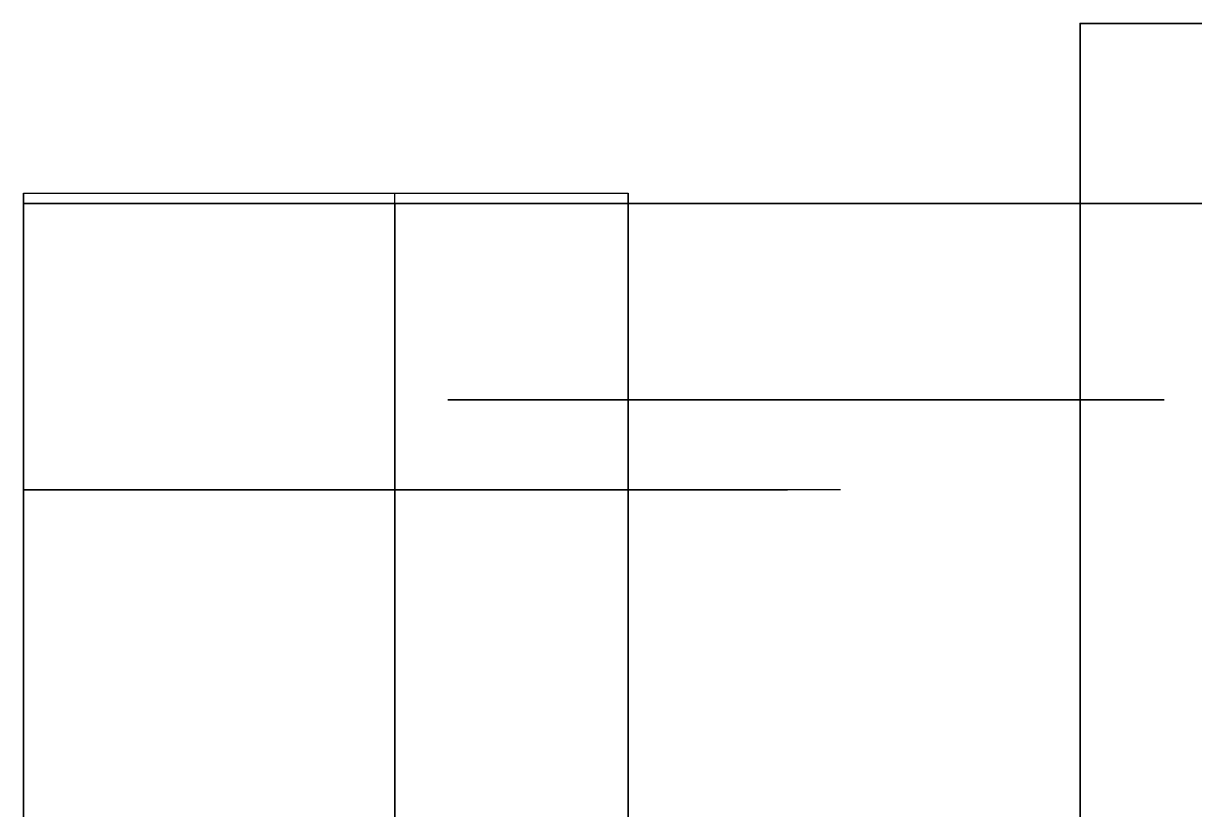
# Model space of a CAD drawing. Header units: centimetres. Extents: x -6.4 to 7.1, y 0 to 33.6.
# Drawn here: x -6.165 to -5.061, y 32.873 to 33.615 of the extents above; entities that cross this region are included whole.
import ezdxf

# ---------------------------------------------------------------- set-up
doc = ezdxf.new("R2010")
doc.units = ezdxf.units.CM
doc.header["$MEASUREMENT"] = 0
for name, color, linetype in [('3. Side rod v3_Sketch1', 7, 'Continuous'), ('3. Side rod v3_Sketch2', 7, 'Continuous'), ('3. Side rod v3_Sketch5', 7, 'Continuous'), ('3. Side rod v3_Sketch6', 7, 'Continuous'), ('3. Side rod v3_Sketch8', 7, 'Continuous'), ('3. Side rod v3_Sketch9', 7, 'Continuous'), ('4. Back Panel v6_Sketch10', 7, 'Continuous'), ('4. Back Panel v6_Sketch21', 7, 'Continuous'), ('4. Back Panel v6_Sketch22', 7, 'Continuous'), ('4. Back Panel v6_Sketch27', 7, 'Continuous'), ('4. Back Panel v6_Sketch28', 7, 'Continuous'), ('4. Back Panel v6_Sketch29', 7, 'Continuous'), ('4. Back Panel v6_Sketch31', 7, 'Continuous'), ('4. Back Panel v6_Sketch32', 7, 'Continuous'), ('4. Back Panel v6_Sketch33', 7, 'Continuous'), ('4. Back Panel v6_Sketch34', 7, 'Continuous'), ('4. Back Panel v6_Sketch35', 7, 'Continuous'), ('4. Back Panel v6_Sketch36', 7, 'Continuous'), ('4. Back Panel v6_Sketch37', 7, 'Continuous'), ('4. Back Panel v6_Sketch38', 7, 'Continuous'), ('4. Back Panel v6_Sketch39', 7, 'Continuous'), ('5. Motherboard Braket v3_Sketch1', 7, 'Continuous'), ('5. Motherboard Braket v3_Sketch2', 7, 'Continuous'), ('5. Motherboard Braket v3_Sketch3', 7, 'Continuous'), ('5. Motherboard Braket v3_Sketch4', 7, 'Continuous')]:
    doc.layers.add(name, color=color, linetype=linetype)

# ---------------------------------------------------------------- blocks, each defined once
blk = doc.blocks.new('4.BackPanelv6')
at = {"layer": '4. Back Panel v6_Sketch10'}
for p, q in [((-6.15, 0.615, 7.6625), (-6.15, 0.615, 7.0275)), ((-5.8125, 0.615, 7.6625), (-5.8125, 0.615, 7.0275)), ((-5.475, 0.615, 7.0275), (-5.475, 0.615, 7.6625))]:
    blk.add_line(p, q, dxfattribs=at)
at = {"layer": '4. Back Panel v6_Sketch10', "extrusion": (0, -1, 0)}
for centre in [(-5.8125, 7.6625, -0.615), (-5.8125, 7.0275, -0.615)]:
    blk.add_circle(centre, 0.225, dxfattribs=at)
for centre, start, end in [((-5.8125, 7.6625, -0.615), 0, 180), ((-5.8125, 7.0275, -0.615), 180, 0)]:
    blk.add_arc(centre, 0.3375, start, end, dxfattribs=at)
at = {"layer": '4. Back Panel v6_Sketch21'}
for p, q in [((6.55, 0.8, -10.8), (-6.55, 0.8, -10.8)), ((-6.55, 0.8, 10.8), (6.55, 0.8, 10.8)), ((-6.55, 0.8, -10.8), (-6.55, 0.8, 10.8))]:
    blk.add_line(p, q, dxfattribs=at)
at = {"layer": '4. Back Panel v6_Sketch21', "extrusion": (0, 1, 0)}
for centre in [(5.8125, 7.6625, 0.8), (5.8125, 7.0275, 0.8)]:
    blk.add_circle(centre, 0.225, dxfattribs=at)
for radius, start, end in [(0.1264, 40.7378, 139.2622), (0.1543, 255.0324, 284.9676)]:
    blk.add_arc((6.036, 10.507, 0.8), radius, start, end, dxfattribs=at)
at = {"layer": '4. Back Panel v6_Sketch21'}
for points, knots in [([(-6.1318, 0.8, 10.5895), (-6.144, 0.8, 10.5781), (-6.1538, 0.8, 10.5644), (-6.1681, 0.8, 10.5334), (-6.1721, 0.8, 10.5163), (-6.1736, 0.8, 10.4808), (-6.1707, 0.8, 10.4628), (-6.1581, 0.8, 10.4281), (-6.1483, 0.8, 10.4119), (-6.1276, 0.8, 10.3891), (-6.1184, 0.8, 10.3812), (-6.0983, 0.8, 10.3677), (-6.0874, 0.8, 10.3621), (-6.0759, 0.8, 10.3579)], [0, 0, 0, 0, 0.050111, 0.050111, 0.1022615, 0.1022615, 0.1564505, 0.1564505, 0.2126771, 0.2126771, 0.2485205, 0.2485205, 0.2851428, 0.2851428, 0.2851428, 0.2851428]), ([(-5.9961, 0.8, 10.3579), (-5.9777, 0.8, 10.3647), (-5.9607, 0.8, 10.3749), (-5.9321, 0.8, 10.401), (-5.9207, 0.8, 10.4164), (-5.9048, 0.8, 10.45), (-5.9002, 0.8, 10.4679), (-5.8983, 0.8, 10.5037), (-5.9008, 0.8, 10.5213), (-5.9101, 0.8, 10.5478), (-5.9148, 0.8, 10.5573), (-5.9261, 0.8, 10.5746), (-5.9327, 0.8, 10.5825), (-5.9402, 0.8, 10.5895)], [0, 0, 0, 0, 0.0590387, 0.0590387, 0.1160334, 0.1160334, 0.1709834, 0.1709834, 0.2238878, 0.2238878, 0.2555052, 0.2555052, 0.2863474, 0.2863474, 0.2863474, 0.2863474])]:
    blk.add_open_spline(points, degree=3, knots=knots, dxfattribs=at)
at = {"layer": '4. Back Panel v6_Sketch22'}
for p, q in [((-6.55, 0.8, 10.8), (6.55, 0.8, 10.8)), ((6.55, 0.8, -10.8), (-6.55, 0.8, -10.8)), ((-6.55, 0.8, -10.8), (-6.55, 0.8, 10.8))]:
    blk.add_line(p, q, dxfattribs=at)
at = {"layer": '4. Back Panel v6_Sketch22', "extrusion": (0, 1, 0)}
for centre in [(5.8125, 7.6625, 0.8), (5.8125, 7.0275, 0.8)]:
    blk.add_circle(centre, 0.225, dxfattribs=at)
for radius, start, end in [(0.1264, 40.7378, 139.2622), (0.1543, 255.0324, 284.9676)]:
    blk.add_arc((6.036, 10.507, 0.8), radius, start, end, dxfattribs=at)
at = {"layer": '4. Back Panel v6_Sketch22'}
for points, knots in [([(-6.1318, 0.8, 10.5895), (-6.144, 0.8, 10.5781), (-6.1538, 0.8, 10.5644), (-6.1681, 0.8, 10.5334), (-6.1721, 0.8, 10.5163), (-6.1736, 0.8, 10.4808), (-6.1707, 0.8, 10.4628), (-6.1581, 0.8, 10.4281), (-6.1483, 0.8, 10.4119), (-6.1276, 0.8, 10.3891), (-6.1184, 0.8, 10.3812), (-6.0983, 0.8, 10.3677), (-6.0874, 0.8, 10.3621), (-6.0759, 0.8, 10.3579)], [0, 0, 0, 0, 0.050111, 0.050111, 0.1022615, 0.1022615, 0.1564505, 0.1564505, 0.2126771, 0.2126771, 0.2485205, 0.2485205, 0.2851428, 0.2851428, 0.2851428, 0.2851428]), ([(-5.9961, 0.8, 10.3579), (-5.9777, 0.8, 10.3647), (-5.9607, 0.8, 10.3749), (-5.9321, 0.8, 10.401), (-5.9207, 0.8, 10.4164), (-5.9048, 0.8, 10.45), (-5.9002, 0.8, 10.4679), (-5.8983, 0.8, 10.5037), (-5.9008, 0.8, 10.5213), (-5.9101, 0.8, 10.5478), (-5.9148, 0.8, 10.5573), (-5.9261, 0.8, 10.5746), (-5.9327, 0.8, 10.5825), (-5.9402, 0.8, 10.5895)], [0, 0, 0, 0, 0.0590387, 0.0590387, 0.1160334, 0.1160334, 0.1709834, 0.1709834, 0.2238878, 0.2238878, 0.2555052, 0.2555052, 0.2863474, 0.2863474, 0.2863474, 0.2863474])]:
    blk.add_open_spline(points, degree=3, knots=knots, dxfattribs=at)
at = {"layer": '4. Back Panel v6_Sketch27'}
for p, q in [((-6.55, 0.8, 5.14), (-6.55, 0, 5.14)), ((-6.55, 0.8, 6.14), (-6.55, 0.8, 5.14)), ((-6.55, 0.8, 6.14), (-6.55, 0.8, 10.8)), ((-6.55, 0, 6.14), (-6.55, 0.8, 6.14)), ((-6.55, 0, 6.14), (-6.55, 0.8, 6.14)), ((-6.55, 0.8, 10.8), (-6.55, 0.8, -10.8)), ((-6.55, 0, 10.8), (-6.55, 0.8, 10.8)), ((-6.55, 0.8, -10.8), (-6.55, 0, -10.8)), ((-6.55, 0.8, 10.8), (-6.55, 0, 10.8))]:
    blk.add_line(p, q, dxfattribs=at)
at = {"layer": '4. Back Panel v6_Sketch28'}
for p, q in [((-6.2, 0.8, 6.14), (-6.2, 0.8, 5.14)), ((-6.2, 0.8, 5.14), (-6.2, 0, 5.14)), ((-6.2, 0, 6.14), (-6.2, 0.8, 6.14))]:
    blk.add_line(p, q, dxfattribs=at)
at = {"layer": '4. Back Panel v6_Sketch28', "extrusion": (-1, 0, 0)}
blk.add_circle((-0.4, 5.64, 6.2), 0.15, dxfattribs=at)
at = {"layer": '4. Back Panel v6_Sketch29'}
for p, q in [((-6.55, 0.8, -10.8), (6.55, 0.8, -10.8)), ((-6.55, 0, -10.8), (-6.55, 0.8, -10.8))]:
    blk.add_line(p, q, dxfattribs=at)
at = {"layer": '4. Back Panel v6_Sketch31'}
for p, q in [((-6.55, 0.8, 6.24), (-6.55, 0.8, 10.8)), ((-0.55, 0.8, -10.8), (-6.55, 0.8, -10.8)), ((-6.55, 0.8, -10.8), (-6.55, 0.8, 5.04)), ((-6.55, 0.8, 10.8), (6.55, 0.8, 10.8)), ((-6.55, 0.8, 5.04), (-6.2, 0.8, 5.04)), ((-6.2, 0.8, 6.24), (-6.55, 0.8, 6.24)), ((-6.2, 0.8, 5.04), (-6.2, 0.8, 6.24))]:
    blk.add_line(p, q, dxfattribs=at)
at = {"layer": '4. Back Panel v6_Sketch31', "extrusion": (0, 1, 0)}
for centre in [(5.8125, 7.0275, 0.8), (5.8125, 7.6625, 0.8)]:
    blk.add_circle(centre, 0.225, dxfattribs=at)
for radius, start, end in [(0.1264, 40.7378, 139.2622), (0.1543, 255.0324, 284.9676)]:
    blk.add_arc((6.036, 10.507, 0.8), radius, start, end, dxfattribs=at)
at = {"layer": '4. Back Panel v6_Sketch31'}
for points, knots in [([(-6.1318, 0.8, 10.5895), (-6.144, 0.8, 10.5781), (-6.1538, 0.8, 10.5644), (-6.1681, 0.8, 10.5334), (-6.1721, 0.8, 10.5163), (-6.1736, 0.8, 10.4808), (-6.1707, 0.8, 10.4628), (-6.1581, 0.8, 10.4281), (-6.1483, 0.8, 10.4119), (-6.1276, 0.8, 10.3891), (-6.1184, 0.8, 10.3812), (-6.0983, 0.8, 10.3677), (-6.0874, 0.8, 10.3621), (-6.0759, 0.8, 10.3579)], [0, 0, 0, 0, 0.050111, 0.050111, 0.1022615, 0.1022615, 0.1564505, 0.1564505, 0.2126771, 0.2126771, 0.2485205, 0.2485205, 0.2851428, 0.2851428, 0.2851428, 0.2851428]), ([(-5.9961, 0.8, 10.3579), (-5.9777, 0.8, 10.3647), (-5.9607, 0.8, 10.3749), (-5.9321, 0.8, 10.401), (-5.9207, 0.8, 10.4164), (-5.9048, 0.8, 10.45), (-5.9002, 0.8, 10.4679), (-5.8983, 0.8, 10.5037), (-5.9008, 0.8, 10.5213), (-5.9101, 0.8, 10.5478), (-5.9148, 0.8, 10.5573), (-5.9261, 0.8, 10.5746), (-5.9327, 0.8, 10.5825), (-5.9402, 0.8, 10.5895)], [0, 0, 0, 0, 0.0590387, 0.0590387, 0.1160334, 0.1160334, 0.1709834, 0.1709834, 0.2238878, 0.2238878, 0.2555052, 0.2555052, 0.2863474, 0.2863474, 0.2863474, 0.2863474])]:
    blk.add_open_spline(points, degree=3, knots=knots, dxfattribs=at)
at = {"layer": '4. Back Panel v6_Sketch32'}
for p, q in [((-0.55, 0.8, -10.8), (-6.55, 0.8, -10.8)), ((-6.55, 0.8, -10.8), (-6.55, 0.8, 5.04)), ((-6.55, 0.8, 5.04), (-6.2, 0.8, 5.04)), ((-6.55, 0.8, 10.8), (6.55, 0.8, 10.8)), ((-6.2, 0.8, 6.24), (-6.55, 0.8, 6.24)), ((-6.55, 0.8, 6.24), (-6.55, 0.8, 10.8)), ((-6.2, 0.8, 5.04), (-6.2, 0.8, 6.24)), ((-5.5525, 0.8, 7.6625), (-6.0725, 0.8, 7.6625)), ((-6.0725, 0.8, 7.6625), (-6.0725, 0.8, 7.0275)), ((-6.0725, 0.8, 7.0275), (-5.5525, 0.8, 7.0275)), ((-5.8125, 0.8, 7.6625), (-5.5525, 0.8, 7.6625)), ((-5.5525, 0.8, 7.0275), (-5.5525, 0.8, 7.6625))]:
    blk.add_line(p, q, dxfattribs=at)
at = {"layer": '4. Back Panel v6_Sketch32', "extrusion": (0, 1, 0)}
for centre, radius in [((5.8125, 7.0275, 0.8), 0.26), ((5.8125, 7.6625, 0.8), 0.26), ((5.8125, 7.6625, 0.8), 0.225), ((5.8125, 7.0275, 0.8), 0.225)]:
    blk.add_circle(centre, radius, dxfattribs=at)
for radius, start, end in [(0.1264, 40.7378, 139.2622), (0.1543, 255.0324, 284.9676)]:
    blk.add_arc((6.036, 10.507, 0.8), radius, start, end, dxfattribs=at)
at = {"layer": '4. Back Panel v6_Sketch32'}
for points, knots in [([(-6.1318, 0.8, 10.5895), (-6.144, 0.8, 10.5781), (-6.1538, 0.8, 10.5644), (-6.1681, 0.8, 10.5334), (-6.1721, 0.8, 10.5163), (-6.1736, 0.8, 10.4808), (-6.1707, 0.8, 10.4628), (-6.1581, 0.8, 10.4281), (-6.1483, 0.8, 10.4119), (-6.1276, 0.8, 10.3891), (-6.1184, 0.8, 10.3812), (-6.0983, 0.8, 10.3677), (-6.0874, 0.8, 10.3621), (-6.0759, 0.8, 10.3579)], [0, 0, 0, 0, 0.050111, 0.050111, 0.1022615, 0.1022615, 0.1564505, 0.1564505, 0.2126771, 0.2126771, 0.2485205, 0.2485205, 0.2851428, 0.2851428, 0.2851428, 0.2851428]), ([(-5.9961, 0.8, 10.3579), (-5.9777, 0.8, 10.3647), (-5.9607, 0.8, 10.3749), (-5.9321, 0.8, 10.401), (-5.9207, 0.8, 10.4164), (-5.9048, 0.8, 10.45), (-5.9002, 0.8, 10.4679), (-5.8983, 0.8, 10.5037), (-5.9008, 0.8, 10.5213), (-5.9101, 0.8, 10.5478), (-5.9148, 0.8, 10.5573), (-5.9261, 0.8, 10.5746), (-5.9327, 0.8, 10.5825), (-5.9402, 0.8, 10.5895)], [0, 0, 0, 0, 0.0590387, 0.0590387, 0.1160334, 0.1160334, 0.1709834, 0.1709834, 0.2238878, 0.2238878, 0.2555052, 0.2555052, 0.2863474, 0.2863474, 0.2863474, 0.2863474])]:
    blk.add_open_spline(points, degree=3, knots=knots, dxfattribs=at)
at = {"layer": '4. Back Panel v6_Sketch33'}
for p, q in [((-6.55, 0.8, -9.87), (-6.55, 0.8, -10.8)), ((-6.55, 0.8, 6.24), (-6.55, 0.8, 10.8)), ((-6.55, 0.8, 5.04), (-6.2, 0.8, 5.04)), ((-5.7, 0.8, 10.8), (-6.55, 0.8, 10.8)), ((-6.55, 0.8, 10.8), (-6.55, 0.8, -10.8)), ((-6.55, 0.8, -10.8), (6.55, 0.8, -10.8)), ((-6.55, 0.8, -9.87), (-0.55, 0.8, -9.87)), ((-6.2, 0.8, 6.24), (-6.55, 0.8, 6.24)), ((6.55, 0.8, -9.87), (-6.55, 0.8, -9.87)), ((-6.55, 0.8, -10.8), (-6.55, 0.8, 5.04)), ((-6.55, 0.8, 10.8), (6.55, 0.8, 10.8)), ((-6.55, 0.8, -10.8), (-5.7, 0.8, -10.8)), ((-0.55, 0.8, -10.8), (-6.55, 0.8, -10.8)), ((-6.2, 0.8, 5.04), (-6.2, 0.8, 6.24)), ((-6.1475, 0.8, 7.6625), (-6.1475, 0.8, 7.0275)), ((-5.18, 0.8, 4.87), (-5.9154, 0.8, 4.87)), ((-5.7, 0.8, -10.8), (-5.7, 0.8, 10.8)), ((-5.18, 0.8, 4.87), (-5.7, 0.8, 4.35)), ((-5.4775, 0.8, 7.0275), (-5.4775, 0.8, 7.6625))]:
    blk.add_line(p, q, dxfattribs=at)
at = {"layer": '4. Back Panel v6_Sketch33', "extrusion": (0, 1, 0)}
for centre, radius, start, end in [((5.8125, 7.0275, 0.8), 0.335, 180, 0), ((5.8125, 7.6625, 0.8), 0.335, 0, 180), ((6.036, 10.507, 0.8), 0.1264, 40.7378, 139.2622), ((6.036, 10.507, 0.8), 0.1543, 255.0324, 284.9676)]:
    blk.add_arc(centre, radius, start, end, dxfattribs=at)
at = {"layer": '4. Back Panel v6_Sketch33'}
for points, knots in [([(-6.1318, 0.8, 10.5895), (-6.144, 0.8, 10.5781), (-6.1538, 0.8, 10.5644), (-6.1681, 0.8, 10.5334), (-6.1721, 0.8, 10.5163), (-6.1736, 0.8, 10.4808), (-6.1707, 0.8, 10.4628), (-6.1581, 0.8, 10.4281), (-6.1483, 0.8, 10.4119), (-6.1276, 0.8, 10.3891), (-6.1184, 0.8, 10.3812), (-6.0983, 0.8, 10.3677), (-6.0874, 0.8, 10.3621), (-6.0759, 0.8, 10.3579)], [0, 0, 0, 0, 0.050111, 0.050111, 0.1022615, 0.1022615, 0.1564505, 0.1564505, 0.2126771, 0.2126771, 0.2485205, 0.2485205, 0.2851428, 0.2851428, 0.2851428, 0.2851428]), ([(-5.9961, 0.8, 10.3579), (-5.9777, 0.8, 10.3647), (-5.9607, 0.8, 10.3749), (-5.9321, 0.8, 10.401), (-5.9207, 0.8, 10.4164), (-5.9048, 0.8, 10.45), (-5.9002, 0.8, 10.4679), (-5.8983, 0.8, 10.5037), (-5.9008, 0.8, 10.5213), (-5.9101, 0.8, 10.5478), (-5.9148, 0.8, 10.5573), (-5.9261, 0.8, 10.5746), (-5.9327, 0.8, 10.5825), (-5.9402, 0.8, 10.5895)], [0, 0, 0, 0, 0.0590387, 0.0590387, 0.1160334, 0.1160334, 0.1709834, 0.1709834, 0.2238878, 0.2238878, 0.2555052, 0.2555052, 0.2863474, 0.2863474, 0.2863474, 0.2863474])]:
    blk.add_open_spline(points, degree=3, knots=knots, dxfattribs=at)
at = {"layer": '4. Back Panel v6_Sketch34'}
for p, q in [((-0.55, 0.8, -10.8), (-6.55, 0.8, -10.8)), ((-6.55, 0.8, -10.8), (-6.55, 0.8, 5.04)), ((-6.55, 0.8, 5.04), (-6.2, 0.8, 5.04)), ((-6.55, 0.8, 6.24), (-6.55, 0.8, 10.8)), ((-6.2, 0.8, 6.24), (-6.55, 0.8, 6.24)), ((-6.55, 0.8, 10.8), (6.55, 0.8, 10.8)), ((-6.55, 0.8, -10.23), (-6.55, 0.8, -10.8)), ((-6.55, 0.8, -10.8), (-5.83, 0.8, -10.8)), ((-5.83, 0.8, -10.23), (-6.55, 0.8, -10.23)), ((-6.2, 0.8, 5.04), (-6.2, 0.8, 6.24)), ((-6.1475, 0.8, 7.6625), (-6.1475, 0.8, 7.0275)), ((-5.83, 0.8, -10.8), (-5.83, 0.8, -10.23)), ((-5.7, 0.8, 4.1429), (-5.7, 0.8, -9.57)), ((-5.3264, 0.8, 4.7236), (-5.5536, 0.8, 4.4964)), ((-5.4775, 0.8, 7.0275), (-5.4775, 0.8, 7.6625))]:
    blk.add_line(p, q, dxfattribs=at)
at = {"layer": '4. Back Panel v6_Sketch34', "extrusion": (0, 1, 0)}
for centre, radius, start, end in [((5.8125, 7.0275, 0.8), 0.335, 180, 0), ((5.8125, 7.6625, 0.8), 0.335, 0, 180), ((6.036, 10.507, 0.8), 0.1264, 40.7378, 139.2622), ((6.036, 10.507, 0.8), 0.1543, 255.0324, 284.9676), ((5.2, 4.1429, 0.8), 0.5, 0, 45), ((5.4, -9.57, 0.8), 0.3, 270, 0)]:
    blk.add_arc(centre, radius, start, end, dxfattribs=at)
at = {"layer": '4. Back Panel v6_Sketch34'}
for points, knots in [([(-6.1318, 0.8, 10.5895), (-6.144, 0.8, 10.5781), (-6.1538, 0.8, 10.5644), (-6.1681, 0.8, 10.5334), (-6.1721, 0.8, 10.5163), (-6.1736, 0.8, 10.4808), (-6.1707, 0.8, 10.4628), (-6.1581, 0.8, 10.4281), (-6.1483, 0.8, 10.4119), (-6.1276, 0.8, 10.3891), (-6.1184, 0.8, 10.3812), (-6.0983, 0.8, 10.3677), (-6.0874, 0.8, 10.3621), (-6.0759, 0.8, 10.3579)], [0, 0, 0, 0, 0.050111, 0.050111, 0.1022615, 0.1022615, 0.1564505, 0.1564505, 0.2126771, 0.2126771, 0.2485205, 0.2485205, 0.2851428, 0.2851428, 0.2851428, 0.2851428]), ([(-5.9961, 0.8, 10.3579), (-5.9777, 0.8, 10.3647), (-5.9607, 0.8, 10.3749), (-5.9321, 0.8, 10.401), (-5.9207, 0.8, 10.4164), (-5.9048, 0.8, 10.45), (-5.9002, 0.8, 10.4679), (-5.8983, 0.8, 10.5037), (-5.9008, 0.8, 10.5213), (-5.9101, 0.8, 10.5478), (-5.9148, 0.8, 10.5573), (-5.9261, 0.8, 10.5746), (-5.9327, 0.8, 10.5825), (-5.9402, 0.8, 10.5895)], [0, 0, 0, 0, 0.0590387, 0.0590387, 0.1160334, 0.1160334, 0.1709834, 0.1709834, 0.2238878, 0.2238878, 0.2555052, 0.2555052, 0.2863474, 0.2863474, 0.2863474, 0.2863474])]:
    blk.add_open_spline(points, degree=3, knots=knots, dxfattribs=at)
at = {"layer": '4. Back Panel v6_Sketch35'}
for p, q in [((-6.55, 0.53, -10.8), (-6.55, 0.53, -10.18)), ((-6.55, 0.53, -10.55), (-6.55, 0.53, -10.8)), ((-6.08, 0.53, -10.55), (-6.55, 0.53, -10.55)), ((-5.78, 0.53, -10.8), (-6.55, 0.53, -10.8)), ((-6.55, 0.53, -10.8), (-6.08, 0.53, -10.8)), ((-6.5, 0.53, -10.23), (-5.88, 0.53, -10.23)), ((-6.08, 0.53, -10.8), (-6.08, 0.53, -10.55)), ((-5.83, 0.53, -10.28), (-5.83, 0.53, -10.75))]:
    blk.add_line(p, q, dxfattribs=at)
at = {"layer": '4. Back Panel v6_Sketch35', "extrusion": (0, 1, 0)}
blk.add_circle((6.08, -10.55, 0.53), 0.15, dxfattribs=at)
for centre, start, end in [((6.5, -10.18, 0.53), 270, 0), ((5.88, -10.28, 0.53), 90, 180), ((5.78, -10.75, 0.53), 270, 0)]:
    blk.add_arc(centre, 0.05, start, end, dxfattribs=at)
at = {"layer": '4. Back Panel v6_Sketch36'}
for p, q in [((-6.2, 0.8, 6.24), (-6.55, 0.8, 6.24)), ((-6.55, 0.8, 6.24), (-6.55, 0.8, 10.8)), ((-6.55, 0.8, 5.04), (-6.2, 0.8, 5.04)), ((-6.55, 0.8, 10.8), (5.78, 0.8, 10.8)), ((-6.55, 0.8, -10.18), (-6.55, 0.8, 5.04)), ((-5.88, 0.8, -10.23), (-6.5, 0.8, -10.23)), ((-6.2, 0.8, 5.04), (-6.2, 0.8, 6.24)), ((-6.1475, 0.8, 7.6625), (-6.1475, 0.8, 7.0275)), ((-5.83, 0.8, -10.75), (-5.83, 0.8, -10.28)), ((-0.55, 0.8, -10.8), (-5.78, 0.8, -10.8)), ((-5.7, 0.8, 4.1429), (-5.7, 0.8, -9.57)), ((-5.3264, 0.8, 4.7236), (-5.5536, 0.8, 4.4964)), ((-5.4775, 0.8, 7.0275), (-5.4775, 0.8, 7.6625))]:
    blk.add_line(p, q, dxfattribs=at)
at = {"layer": '4. Back Panel v6_Sketch36', "extrusion": (0, 1, 0)}
for centre, radius, start, end in [((6.5, -10.18, 0.8), 0.05, 270, 0), ((5.8125, 7.6625, 0.8), 0.335, 0, 180), ((5.8125, 7.0275, 0.8), 0.335, 180, 0), ((6.036, 10.507, 0.8), 0.1264, 40.7378, 139.2622), ((6.036, 10.507, 0.8), 0.1543, 255.0324, 284.9676), ((5.88, -10.28, 0.8), 0.05, 90, 180), ((5.78, -10.75, 0.8), 0.05, 270, 0), ((5.2, 4.1429, 0.8), 0.5, 0, 45), ((5.4, -9.57, 0.8), 0.3, 270, 0)]:
    blk.add_arc(centre, radius, start, end, dxfattribs=at)
at = {"layer": '4. Back Panel v6_Sketch36'}
for points, knots in [([(-6.1318, 0.8, 10.5895), (-6.144, 0.8, 10.5781), (-6.1538, 0.8, 10.5644), (-6.1681, 0.8, 10.5334), (-6.1721, 0.8, 10.5163), (-6.1736, 0.8, 10.4808), (-6.1707, 0.8, 10.4628), (-6.1581, 0.8, 10.4281), (-6.1483, 0.8, 10.4119), (-6.1276, 0.8, 10.3891), (-6.1184, 0.8, 10.3812), (-6.0983, 0.8, 10.3677), (-6.0874, 0.8, 10.3621), (-6.0759, 0.8, 10.3579)], [0, 0, 0, 0, 0.050111, 0.050111, 0.1022615, 0.1022615, 0.1564505, 0.1564505, 0.2126771, 0.2126771, 0.2485205, 0.2485205, 0.2851428, 0.2851428, 0.2851428, 0.2851428]), ([(-5.9961, 0.8, 10.3579), (-5.9777, 0.8, 10.3647), (-5.9607, 0.8, 10.3749), (-5.9321, 0.8, 10.401), (-5.9207, 0.8, 10.4164), (-5.9048, 0.8, 10.45), (-5.9002, 0.8, 10.4679), (-5.8983, 0.8, 10.5037), (-5.9008, 0.8, 10.5213), (-5.9101, 0.8, 10.5478), (-5.9148, 0.8, 10.5573), (-5.9261, 0.8, 10.5746), (-5.9327, 0.8, 10.5825), (-5.9402, 0.8, 10.5895)], [0, 0, 0, 0, 0.0590387, 0.0590387, 0.1160334, 0.1160334, 0.1709834, 0.1709834, 0.2238878, 0.2238878, 0.2555052, 0.2555052, 0.2863474, 0.2863474, 0.2863474, 0.2863474])]:
    blk.add_open_spline(points, degree=3, knots=knots, dxfattribs=at)
at = {"layer": '4. Back Panel v6_Sketch37'}
for p, q in [((-6.55, 0.8, 6.24), (-6.55, 0.8, 10.8)), ((-6.55, 0.8, 5.04), (-6.2, 0.8, 5.04)), ((-6.2, 0.8, 6.24), (-6.55, 0.8, 6.24)), ((-6.55, 0.8, 10.8), (5.78, 0.8, 10.8)), ((-6.55, 0.8, -10.18), (-6.55, 0.8, 5.04)), ((-5.88, 0.8, -10.23), (-6.5, 0.8, -10.23)), ((-6.2, 0.8, 5.04), (-6.2, 0.8, 6.24)), ((-6.1475, 0.8, 7.6625), (-6.1475, 0.8, 7.0275)), ((-5.83, 0.8, -10.75), (-5.83, 0.8, -10.28)), ((-0.55, 0.8, -10.8), (-5.78, 0.8, -10.8)), ((-5.7, 0.8, 4.1429), (-5.7, 0.8, -9.57)), ((-5.3264, 0.8, 4.7236), (-5.5536, 0.8, 4.4964)), ((-5.4775, 0.8, 7.0275), (-5.4775, 0.8, 7.6625))]:
    blk.add_line(p, q, dxfattribs=at)
at = {"layer": '4. Back Panel v6_Sketch37', "extrusion": (0, 1, 0)}
blk.add_circle((4.504, 8.899, 0.8), 1.1, dxfattribs=at)
for centre, radius, start, end in [((6.5, -10.18, 0.8), 0.05, 270, 0), ((5.8125, 7.0275, 0.8), 0.335, 180, 0), ((5.8125, 7.6625, 0.8), 0.335, 0, 180), ((6.036, 10.507, 0.8), 0.1264, 40.7378, 139.2622), ((6.036, 10.507, 0.8), 0.1543, 255.0324, 284.9676), ((5.88, -10.28, 0.8), 0.05, 90, 180), ((5.78, -10.75, 0.8), 0.05, 270, 0), ((5.2, 4.1429, 0.8), 0.5, 0, 45), ((5.4, -9.57, 0.8), 0.3, 270, 0)]:
    blk.add_arc(centre, radius, start, end, dxfattribs=at)
at = {"layer": '4. Back Panel v6_Sketch37'}
for points, knots in [([(-6.1318, 0.8, 10.5895), (-6.144, 0.8, 10.5781), (-6.1538, 0.8, 10.5644), (-6.1681, 0.8, 10.5334), (-6.1721, 0.8, 10.5163), (-6.1736, 0.8, 10.4808), (-6.1707, 0.8, 10.4628), (-6.1581, 0.8, 10.4281), (-6.1483, 0.8, 10.4119), (-6.1276, 0.8, 10.3891), (-6.1184, 0.8, 10.3812), (-6.0983, 0.8, 10.3677), (-6.0874, 0.8, 10.3621), (-6.0759, 0.8, 10.3579)], [0, 0, 0, 0, 0.050111, 0.050111, 0.1022615, 0.1022615, 0.1564505, 0.1564505, 0.2126771, 0.2126771, 0.2485205, 0.2485205, 0.2851428, 0.2851428, 0.2851428, 0.2851428]), ([(-5.9961, 0.8, 10.3579), (-5.9777, 0.8, 10.3647), (-5.9607, 0.8, 10.3749), (-5.9321, 0.8, 10.401), (-5.9207, 0.8, 10.4164), (-5.9048, 0.8, 10.45), (-5.9002, 0.8, 10.4679), (-5.8983, 0.8, 10.5037), (-5.9008, 0.8, 10.5213), (-5.9101, 0.8, 10.5478), (-5.9148, 0.8, 10.5573), (-5.9261, 0.8, 10.5746), (-5.9327, 0.8, 10.5825), (-5.9402, 0.8, 10.5895)], [0, 0, 0, 0, 0.0590387, 0.0590387, 0.1160334, 0.1160334, 0.1709834, 0.1709834, 0.2238878, 0.2238878, 0.2555052, 0.2555052, 0.2863474, 0.2863474, 0.2863474, 0.2863474])]:
    blk.add_open_spline(points, degree=3, knots=knots, dxfattribs=at)
at = {"layer": '4. Back Panel v6_Sketch38'}
for p, q in [((-6.55, 0.8, -10.18), (-6.55, 0.8, 5.04)), ((-6.55, 0.8, 5.04), (-6.2, 0.8, 5.04)), ((-6.2, 0.8, 6.24), (-6.55, 0.8, 6.24)), ((-6.55, 0.8, 6.24), (-6.55, 0.8, 10.8)), ((-6.55, 0.8, 10.8), (5.78, 0.8, 10.8)), ((-5.88, 0.8, -10.23), (-6.5, 0.8, -10.23)), ((-6.2, 0.8, 5.04), (-6.2, 0.8, 6.24)), ((-6.1475, 0.8, 7.6625), (-6.1475, 0.8, 7.0275)), ((-5.83, 0.8, -10.75), (-5.83, 0.8, -10.28)), ((-0.55, 0.8, -10.8), (-5.78, 0.8, -10.8)), ((-5.7, 0.8, 4.1429), (-5.7, 0.8, -9.57)), ((-5.3264, 0.8, 4.7236), (-5.5536, 0.8, 4.4964)), ((-5.4775, 0.8, 7.0275), (-5.4775, 0.8, 7.6625))]:
    blk.add_line(p, q, dxfattribs=at)
at = {"layer": '4. Back Panel v6_Sketch38', "extrusion": (0, 1, 0)}
blk.add_circle((4.504, 8.899, 0.8), 1.1, dxfattribs=at)
blk.add_circle((4.504, 8.899, 0.8), 1.1, dxfattribs=at)
for centre, radius, start, end in [((6.5, -10.18, 0.8), 0.05, 270, 0), ((5.8125, 7.0275, 0.8), 0.335, 180, 0), ((5.8125, 7.6625, 0.8), 0.335, 0, 180), ((6.036, 10.507, 0.8), 0.1264, 40.7378, 139.2622), ((6.036, 10.507, 0.8), 0.1543, 255.0324, 284.9676), ((5.88, -10.28, 0.8), 0.05, 90, 180), ((5.78, -10.75, 0.8), 0.05, 270, 0), ((5.4, -9.57, 0.8), 0.3, 270, 0), ((5.2, 4.1429, 0.8), 0.5, 0, 45)]:
    blk.add_arc(centre, radius, start, end, dxfattribs=at)
at = {"layer": '4. Back Panel v6_Sketch38'}
for points, knots in [([(-6.1318, 0.8, 10.5895), (-6.144, 0.8, 10.5781), (-6.1538, 0.8, 10.5644), (-6.1681, 0.8, 10.5334), (-6.1721, 0.8, 10.5163), (-6.1736, 0.8, 10.4808), (-6.1707, 0.8, 10.4628), (-6.1581, 0.8, 10.4281), (-6.1483, 0.8, 10.4119), (-6.1276, 0.8, 10.3891), (-6.1184, 0.8, 10.3812), (-6.0983, 0.8, 10.3677), (-6.0874, 0.8, 10.3621), (-6.0759, 0.8, 10.3579)], [0, 0, 0, 0, 0.050111, 0.050111, 0.1022615, 0.1022615, 0.1564505, 0.1564505, 0.2126771, 0.2126771, 0.2485205, 0.2485205, 0.2851428, 0.2851428, 0.2851428, 0.2851428]), ([(-5.9961, 0.8, 10.3579), (-5.9777, 0.8, 10.3647), (-5.9607, 0.8, 10.3749), (-5.9321, 0.8, 10.401), (-5.9207, 0.8, 10.4164), (-5.9048, 0.8, 10.45), (-5.9002, 0.8, 10.4679), (-5.8983, 0.8, 10.5037), (-5.9008, 0.8, 10.5213), (-5.9101, 0.8, 10.5478), (-5.9148, 0.8, 10.5573), (-5.9261, 0.8, 10.5746), (-5.9327, 0.8, 10.5825), (-5.9402, 0.8, 10.5895)], [0, 0, 0, 0, 0.0590387, 0.0590387, 0.1160334, 0.1160334, 0.1709834, 0.1709834, 0.2238878, 0.2238878, 0.2555052, 0.2555052, 0.2863474, 0.2863474, 0.2863474, 0.2863474])]:
    blk.add_open_spline(points, degree=3, knots=knots, dxfattribs=at)
at = {"layer": '4. Back Panel v6_Sketch39'}
for p, q in [((-6.55, 0.8, -10.18), (-6.55, 0.8, 5.04)), ((-6.55, 0.8, 10.8), (5.78, 0.8, 10.8)), ((-6.55, 0.8, 5.04), (-6.2, 0.8, 5.04)), ((-6.2, 0.8, 6.24), (-6.55, 0.8, 6.24)), ((-6.55, 0.8, 6.24), (-6.55, 0.8, 10.8)), ((-5.88, 0.8, -10.23), (-6.5, 0.8, -10.23)), ((-6.2, 0.8, 5.04), (-6.2, 0.8, 6.24)), ((-6.1475, 0.8, 7.6625), (-6.1475, 0.8, 7.0275)), ((-5.83, 0.8, -10.75), (-5.83, 0.8, -10.28)), ((-0.55, 0.8, -10.8), (-5.78, 0.8, -10.8)), ((-5.7, 0.8, 4.1429), (-5.7, 0.8, -9.57)), ((-5.3264, 0.8, 4.7236), (-5.5536, 0.8, 4.4964)), ((-5.4775, 0.8, 7.0275), (-5.4775, 0.8, 7.6625))]:
    blk.add_line(p, q, dxfattribs=at)
at = {"layer": '4. Back Panel v6_Sketch39', "extrusion": (0, 1, 0)}
blk.add_circle((4.504, 8.899, 0.8), 1.1, dxfattribs=at)
for centre, radius, start, end in [((6.5, -10.18, 0.8), 0.05, 270, 0), ((5.8125, 7.6625, 0.8), 0.335, 0, 180), ((5.8125, 7.0275, 0.8), 0.335, 180, 0), ((6.036, 10.507, 0.8), 0.1264, 40.7378, 139.2622), ((6.036, 10.507, 0.8), 0.1543, 255.0324, 284.9676), ((5.88, -10.28, 0.8), 0.05, 90, 180), ((5.78, -10.75, 0.8), 0.05, 270, 0), ((5.2, 4.1429, 0.8), 0.5, 0, 45), ((5.4, -9.57, 0.8), 0.3, 270, 0)]:
    blk.add_arc(centre, radius, start, end, dxfattribs=at)
at = {"layer": '4. Back Panel v6_Sketch39'}
for points, knots in [([(-6.1318, 0.8, 10.5895), (-6.144, 0.8, 10.5781), (-6.1538, 0.8, 10.5644), (-6.1681, 0.8, 10.5334), (-6.1721, 0.8, 10.5163), (-6.1736, 0.8, 10.4808), (-6.1707, 0.8, 10.4628), (-6.1581, 0.8, 10.4281), (-6.1483, 0.8, 10.4119), (-6.1276, 0.8, 10.3891), (-6.1184, 0.8, 10.3812), (-6.0983, 0.8, 10.3677), (-6.0874, 0.8, 10.3621), (-6.0759, 0.8, 10.3579)], [0, 0, 0, 0, 0.050111, 0.050111, 0.1022615, 0.1022615, 0.1564505, 0.1564505, 0.2126771, 0.2126771, 0.2485205, 0.2485205, 0.2851428, 0.2851428, 0.2851428, 0.2851428]), ([(-5.9961, 0.8, 10.3579), (-5.9777, 0.8, 10.3647), (-5.9607, 0.8, 10.3749), (-5.9321, 0.8, 10.401), (-5.9207, 0.8, 10.4164), (-5.9048, 0.8, 10.45), (-5.9002, 0.8, 10.4679), (-5.8983, 0.8, 10.5037), (-5.9008, 0.8, 10.5213), (-5.9101, 0.8, 10.5478), (-5.9148, 0.8, 10.5573), (-5.9261, 0.8, 10.5746), (-5.9327, 0.8, 10.5825), (-5.9402, 0.8, 10.5895)], [0, 0, 0, 0, 0.0590387, 0.0590387, 0.1160334, 0.1160334, 0.1709834, 0.1709834, 0.2238878, 0.2238878, 0.2555052, 0.2555052, 0.2863474, 0.2863474, 0.2863474, 0.2863474])]:
    blk.add_open_spline(points, degree=3, knots=knots, dxfattribs=at)
blk = doc.blocks.new('3.Siderodv3')
at = {"layer": '3. Side rod v3_Sketch1'}
for p, q in [((-16.375, 0, -0.5), (16.375, 0, -0.5)), ((16.375, 0, 0.5), (-16.375, 0, 0.5)), ((-16.375, 0, -0.5), (16.375, 0, 0.5)), ((16.375, 0, -0.5), (-16.375, 0, 0.5)), ((16.375, 0, -0.5), (16.375, 0, 0.5))]:
    blk.add_line(p, q, dxfattribs=at)
at = {"layer": '3. Side rod v3_Sketch2'}
for p, q in [((16.375, 0.57, -0.5), (-16.375, 0.57, -0.5)), ((-16.375, 0.57, 0.5), (16.375, 0.57, 0.5)), ((16.375, 0.57, 0.5), (16.375, 0.57, -0.5))]:
    blk.add_line(p, q, dxfattribs=at)
at = {"layer": '3. Side rod v3_Sketch5'}
for p, q in [((16.375, 0.57, 0.5), (-15.375, 0.57, 0.5)), ((16.375, 0, 0.5), (16.375, 0.57, 0.5)), ((-16.325, 0, 0.5), (16.375, 0, 0.5))]:
    blk.add_line(p, q, dxfattribs=at)
at = {"layer": '3. Side rod v3_Sketch6'}
for p, q in [((16.375, 0.57, 0.5), (-15.375, 0.57, 0.5)), ((16.375, 0, 0.5), (16.375, 0.57, 0.5)), ((1.725, 0.35, 0.5), (16.375, 0.35, 0.5)), ((0.5432, 0, 0.5), (16.375, 0, 0.5))]:
    blk.add_line(p, q, dxfattribs=at)
at = {"layer": '3. Side rod v3_Sketch8'}
for p, q in [((16.275, 0, 0.5), (0.5432, 0, 0.5)), ((0.5432, 0, -0.5), (16.275, 0, -0.5)), ((16.375, 0), (15.965, 0)), ((16.375, 0, -0.4), (16.375, 0, 0.4))]:
    blk.add_line(p, q, dxfattribs=at)
at = {"layer": '3. Side rod v3_Sketch8', "extrusion": (0, -1, 0)}
blk.add_circle((15.965, 0), 0.16, dxfattribs=at)
for centre, start, end in [((16.275, 0.4), 0, 90), ((16.275, -0.4), 270, 0)]:
    blk.add_arc(centre, 0.1, start, end, dxfattribs=at)
at = {"layer": '3. Side rod v3_Sketch9'}
for p, q in [((0.5432, 0, -0.5), (16.275, 0, -0.5)), ((16.275, 0, 0.5), (0.5432, 0, 0.5)), ((16.375, 0, -0.4), (16.375, 0, 0.4))]:
    blk.add_line(p, q, dxfattribs=at)
at = {"layer": '3. Side rod v3_Sketch9', "extrusion": (0, -1, 0)}
blk.add_circle((15.965, 0), 0.16, dxfattribs=at)
for centre, start, end in [((16.275, -0.4), 270, 0), ((16.275, 0.4), 0, 90)]:
    blk.add_arc(centre, 0.1, start, end, dxfattribs=at)
blk = doc.blocks.new('5.MotherboardBraketv3')
at = {"layer": '5. Motherboard Braket v3_Sketch1'}
for p, q in [((-3.725, 0, 8.75), (-3.725, 0, -8.75)), ((-3.725, 0, -8.75), (3.725, 0, 8.75)), ((3.725, 0, 8.75), (-3.725, 0, 8.75)), ((-3.725, 0, -8.75), (3.725, 0, -8.75)), ((3.725, 0, -8.75), (-3.725, 0, 8.75))]:
    blk.add_line(p, q, dxfattribs=at)
at = {"layer": '5. Motherboard Braket v3_Sketch2'}
for p, q in [((-3.725, 0, 8.75), (-2.775, 0, 8.75)), ((-3.725, 0, 8.75), (-3.725, 0, -8.75)), ((-3.725, 0, -8.75), (3.725, 0, -8.75)), ((3.725, 0, 8.75), (-3.725, 0, 8.75)), ((-3.725, 0, -8.75), (3.725, 0, -8.75)), ((-3.725, 0, -8.75), (-3.725, 0, 8.75)), ((3.725, 0, -7.95), (-3.725, 0, -7.95)), ((-3.725, 0, 8.75), (3.725, 0, 8.75)), ((-2.775, 0, -8.75), (-3.725, 0, -8.75)), ((-3.725, 0, -7.95), (-3.725, 0, -8.75)), ((-2.775, 0, 7.906), (-3.725, 0, 7.906)), ((-3.725, 0, 7.906), (-3.725, 0, 8.75))]:
    blk.add_line(p, q, dxfattribs=at)
at = {"layer": '5. Motherboard Braket v3_Sketch3'}
for p, q in [((-3.725, 0, 8.75), (-3.725, 1.65, 8.75)), ((-3.725, 1.65, -8.75), (-3.725, 0, -8.75)), ((-3.725, 0.97, -8.75), (-3.725, 0, -8.75)), ((-3.725, 0, -8.75), (-3.725, 0.97, -8.75)), ((-3.725, 0, 8.75), (-3.725, 0.97, 8.75)), ((-3.725, 0, 8.75), (-3.725, 0.97, 8.75)), ((-3.725, 0.97, -7.93), (-3.725, 0, -7.93)), ((-3.725, 0.97, 7.89), (-3.725, 0, 7.89)), ((-3.725, 0, -8.75), (-3.725, 0, 8.75)), ((-3.725, 0, -8.75), (-3.725, 0, 8.75)), ((-3.725, 0, 7.89), (-3.725, 0, 8.75)), ((-3.725, 0, -7.93), (-3.725, 0, -8.75))]:
    blk.add_line(p, q, dxfattribs=at)
blk.add_point((-3.725, 0), dxfattribs=at)
at = {"layer": '5. Motherboard Braket v3_Sketch4'}
for p, q in [((-3.725, 0.77, -7.93), (-3.725, 0, -7.93)), ((-3.725, 0, 7.89), (-3.725, 0.77, 7.89)), ((-3.725, 0.77, -7.93), (-3.725, 0, -7.93)), ((-3.725, 0, 7.89), (-3.725, 0.77, 7.89)), ((-3.725, 0, -7.93), (-3.725, 0, 7.89)), ((-3.725, 0, -7.93), (-3.725, 0, 7.89))]:
    blk.add_line(p, q, dxfattribs=at)
blk.add_point((-3.725, 0), dxfattribs=at)

msp = doc.modelspace()

# ---------------------------------------------------------------- block references
at = {"extrusion": (-4.41169e-16, 4.3266e-18, -1), "rotation": 180}
msp.add_blockref('5.MotherboardBraketv3', (1.4442, 33.615, 0.9962), dxfattribs=at)
at = {"extrusion": (2.22045e-16, 1.73425e-17, -1), "rotation": 89.9999999999997}
msp.add_blockref('3.Siderodv3', (6.1652, 17.08, -6.0718), dxfattribs=at)
msp.add_blockref('4.BackPanelv6', (0.3848, 32.645, 0.4318))

doc.saveas('drawing.dxf')
